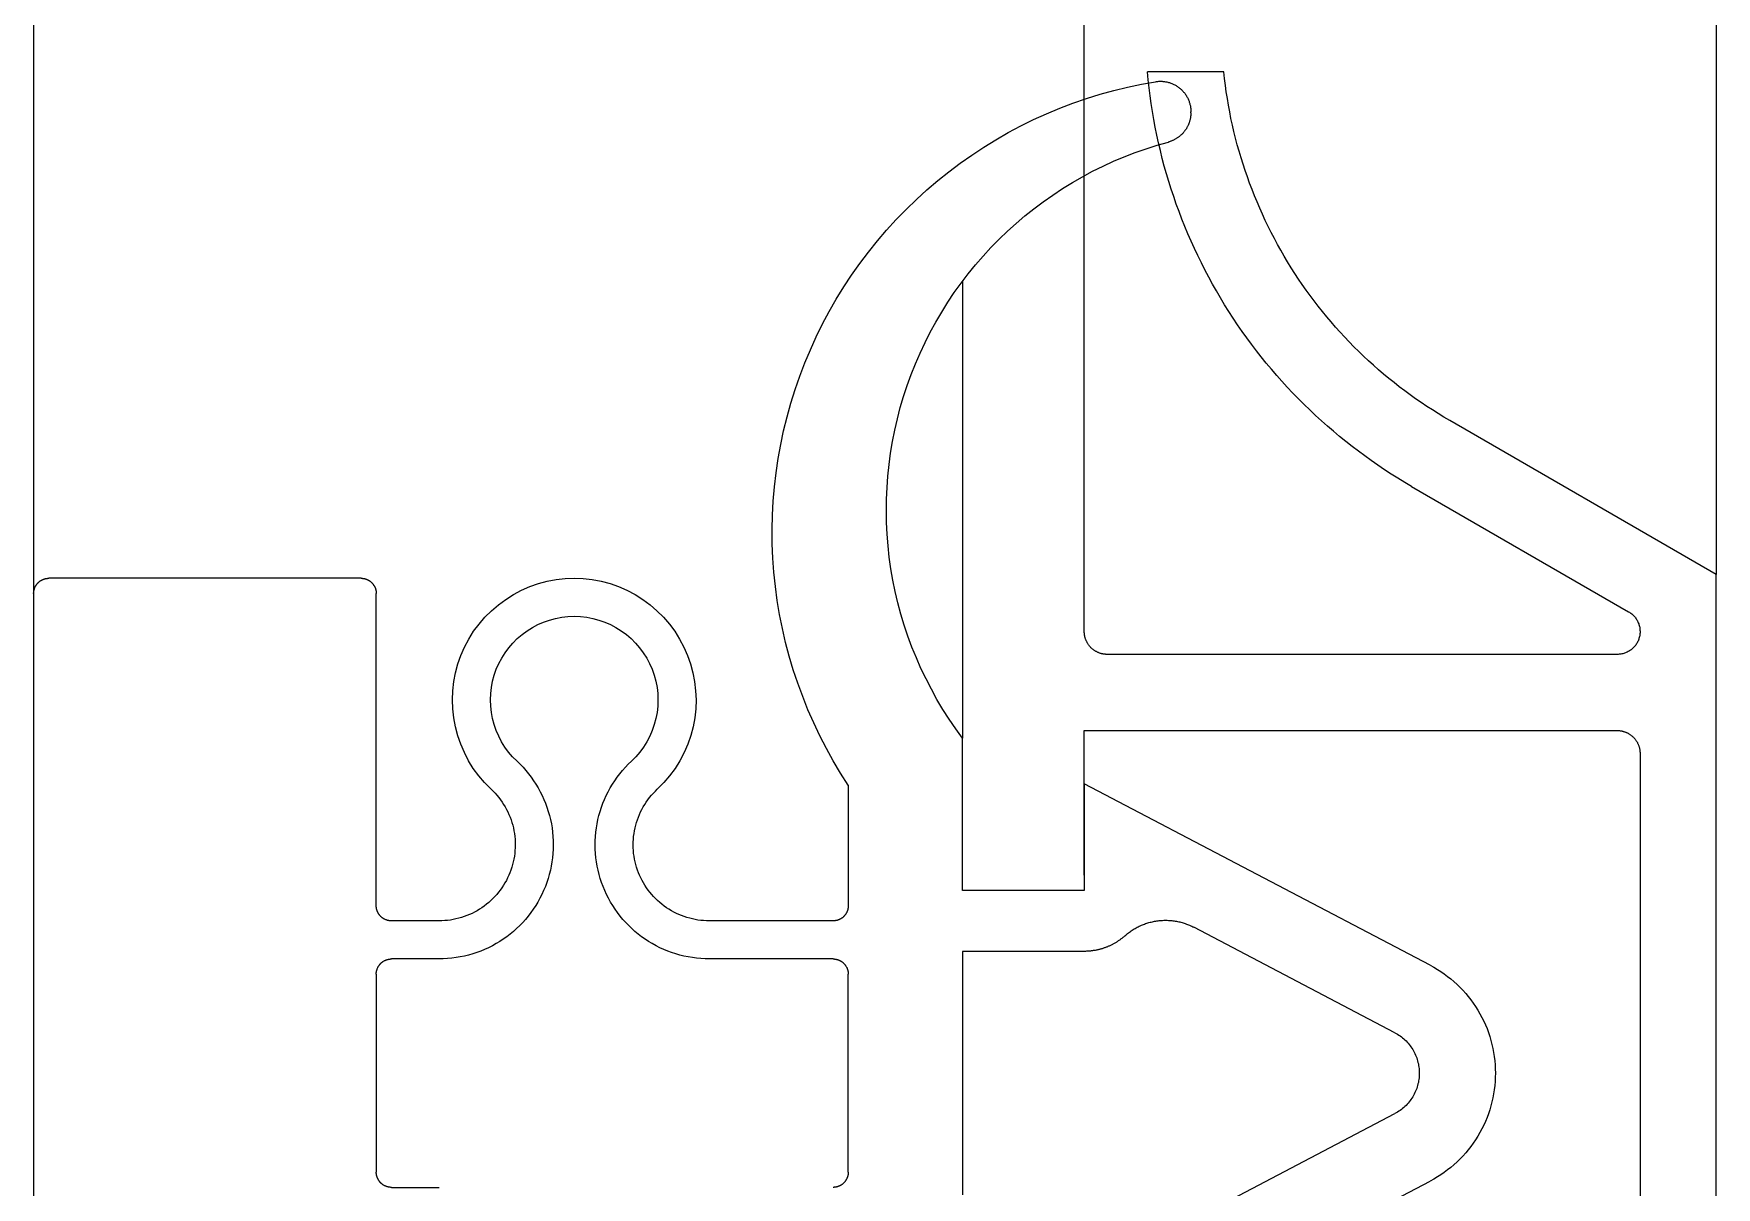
# Model space of a CAD drawing. Header units: millimetres. Extents: x -159872 to 386485, y -250577 to 158966.
# Drawn here: x 157362.27 to 157384.37, y 13630.84 to 13646 of the extents above; entities that cross this region are included whole.
import ezdxf

# ---------------------------------------------------------------- set-up
doc = ezdxf.new("R2010")
doc.units = ezdxf.units.MM
doc.layers.get('0').update_dxf_attribs({"lineweight": 25})
doc.layers.add('LDS-equipment-kitchen equipment', color=3, linetype='Continuous', lineweight=13)

# ---------------------------------------------------------------- blocks, each defined once
blk = doc.blocks.new('A$C73be1ed8')
at = {"transparency": 33554687}
for points in [[(52.312, 687.588, 0), (39.712, 687.588, 0)], [(623.912, 687.588, 0), (52.312, 687.588, 0)], [(52.512, 683.288, 0), (52.512, 687.388, 0)], [(47.312, 683.088, 0), (44.712, 683.088, 0)], [(48.212, 683.088, 0), (52.312, 683.088, 0)], [(44.512, 682.888, 0), (44.512, 682.263, 0)], [(47.512, 682.263, 0), (47.512, 682.888, 0)], [(48.012, 682.263, 0), (48.012, 682.888, 0)], [(47.512, 677.088, 0), (47.512, 678.713, 0)], [(48.012, 677.088, 0), (48.012, 678.713, 0)], [(44.712, 676.888, 0), (47.312, 676.888, 0)], [(49.796, 676.888, 0), (48.212, 676.888, 0)], [(47.612, 675.388, 0), (44.412, 675.388, 0)], [(47.612, 673.788, 0), (47.612, 675.388, 0)], [(48.412, 673.788, 0), (48.412, 675.388, 0)], [(48.412, 675.388, 0), (50.412, 675.388, 0)], [(56.412, 675.388, 0), (50.412, 675.388, 0)], [(42.212, 673.788, 0), (44.595, 669.245, 0)], [(47.429, 669.245, 0), (49.812, 673.788, 0)], [(49.812, 673.788, 0), (48.412, 673.788, 0)], [(48.612, 673.788, 0), (50.512, 673.788, 0)], [(50.512, 673.788, 0), (50.512, 666.788, 0)], [(51.812, 673.788, 0), (57.562, 673.788, 0)], [(54.912, 673.788, 0), (624.912, 673.788, 0)], [(51.512, 666.788, 0), (51.512, 673.488, 0)], [(59.162, 671.956, 0), (59.162, 672.959, 0)], [(44.096, 672.349, 0), (45.481, 669.709, 0)], [(46.543, 669.709, 0), (47.928, 672.349, 0)], [(58.627, 672.388, 0), (58.639, 672.388, 0)], [(53.718, 669.488, 0), (52.072, 666.638, 0)], [(52.563, 665.488, 0), (54.584, 668.988, 0)], [(50.212, 666.488, 0), (42.012, 666.488, 0)], [(39.662, 665.488, 0), (52.563, 665.488, 0)], [(623.862, 665.488, 0), (52.563, 665.488, 0)]]:
    blk.add_polyline3d(points, dxfattribs=at)
for points in [[(52.312, 687.588, 0), (52.317, 687.588, 0), (52.322, 687.588, 0), (52.327, 687.587, 0), (52.332, 687.587, 0), (52.337, 687.586, 0), (52.341, 687.586, 0), (52.346, 687.585, 0), (52.351, 687.584, 0), (52.356, 687.583, 0), (52.361, 687.582, 0), (52.365, 687.581, 0), (52.37, 687.579, 0), (52.375, 687.578, 0), (52.38, 687.576, 0), (52.384, 687.574, 0), (52.389, 687.573, 0), (52.393, 687.571, 0), (52.398, 687.569, 0), (52.402, 687.567, 0), (52.406, 687.564, 0), (52.411, 687.562, 0), (52.415, 687.559, 0), (52.419, 687.557, 0), (52.423, 687.554, 0), (52.427, 687.551, 0), (52.431, 687.549, 0), (52.435, 687.546, 0), (52.439, 687.542, 0), (52.443, 687.539, 0), (52.446, 687.536, 0), (52.45, 687.533, 0), (52.454, 687.529, 0), (52.457, 687.526, 0), (52.46, 687.522, 0), (52.464, 687.519, 0), (52.467, 687.515, 0), (52.47, 687.511, 0), (52.473, 687.507, 0), (52.476, 687.503, 0), (52.478, 687.499, 0), (52.481, 687.495, 0), (52.484, 687.491, 0), (52.486, 687.486, 0), (52.489, 687.482, 0), (52.491, 687.478, 0), (52.493, 687.473, 0), (52.495, 687.469, 0), (52.497, 687.464, 0), (52.499, 687.46, 0), (52.5, 687.455, 0), (52.502, 687.451, 0), (52.504, 687.446, 0), (52.505, 687.441, 0), (52.506, 687.436, 0), (52.507, 687.432, 0), (52.508, 687.427, 0), (52.509, 687.422, 0), (52.51, 687.417, 0), (52.511, 687.412, 0), (52.511, 687.407, 0), (52.512, 687.403, 0), (52.512, 687.398, 0), (52.512, 687.393, 0), (52.512, 687.388, 0)], [(52.512, 683.288, 0), (52.512, 683.283, 0), (52.512, 683.278, 0), (52.512, 683.273, 0), (52.511, 683.268, 0), (52.511, 683.263, 0), (52.51, 683.259, 0), (52.509, 683.254, 0), (52.508, 683.249, 0), (52.507, 683.244, 0), (52.506, 683.239, 0), (52.505, 683.235, 0), (52.504, 683.23, 0), (52.502, 683.225, 0), (52.5, 683.22, 0), (52.499, 683.216, 0), (52.497, 683.211, 0), (52.495, 683.207, 0), (52.493, 683.202, 0), (52.491, 683.198, 0), (52.489, 683.194, 0), (52.486, 683.189, 0), (52.484, 683.185, 0), (52.481, 683.181, 0), (52.478, 683.177, 0), (52.476, 683.173, 0), (52.473, 683.169, 0), (52.47, 683.165, 0), (52.467, 683.161, 0), (52.464, 683.157, 0), (52.46, 683.154, 0), (52.457, 683.15, 0), (52.454, 683.146, 0), (52.45, 683.143, 0), (52.446, 683.14, 0), (52.443, 683.136, 0), (52.439, 683.133, 0), (52.435, 683.13, 0), (52.431, 683.127, 0), (52.427, 683.124, 0), (52.423, 683.122, 0), (52.419, 683.119, 0), (52.415, 683.116, 0), (52.411, 683.114, 0), (52.406, 683.111, 0), (52.402, 683.109, 0), (52.398, 683.107, 0), (52.393, 683.105, 0), (52.389, 683.103, 0), (52.384, 683.101, 0), (52.38, 683.1, 0), (52.375, 683.098, 0), (52.37, 683.096, 0), (52.365, 683.095, 0), (52.361, 683.094, 0), (52.356, 683.093, 0), (52.351, 683.092, 0), (52.346, 683.091, 0), (52.341, 683.09, 0), (52.337, 683.089, 0), (52.332, 683.089, 0), (52.327, 683.088, 0), (52.322, 683.088, 0), (52.317, 683.088, 0), (52.312, 683.088, 0)], [(44.512, 682.888, 0), (44.512, 682.893, 0), (44.512, 682.898, 0), (44.513, 682.903, 0), (44.513, 682.907, 0), (44.514, 682.912, 0), (44.514, 682.917, 0), (44.515, 682.922, 0), (44.516, 682.927, 0), (44.517, 682.932, 0), (44.518, 682.936, 0), (44.519, 682.941, 0), (44.521, 682.946, 0), (44.522, 682.951, 0), (44.524, 682.955, 0), (44.526, 682.96, 0), (44.527, 682.964, 0), (44.529, 682.969, 0), (44.531, 682.973, 0), (44.533, 682.978, 0), (44.536, 682.982, 0), (44.538, 682.986, 0), (44.541, 682.991, 0), (44.543, 682.995, 0), (44.546, 682.999, 0), (44.549, 683.003, 0), (44.551, 683.007, 0), (44.554, 683.011, 0), (44.558, 683.015, 0), (44.561, 683.019, 0), (44.564, 683.022, 0), (44.567, 683.026, 0), (44.571, 683.029, 0), (44.574, 683.033, 0), (44.578, 683.036, 0), (44.581, 683.039, 0), (44.585, 683.042, 0), (44.589, 683.046, 0), (44.593, 683.049, 0), (44.597, 683.051, 0), (44.601, 683.054, 0), (44.605, 683.057, 0), (44.609, 683.059, 0), (44.614, 683.062, 0), (44.618, 683.064, 0), (44.622, 683.067, 0), (44.627, 683.069, 0), (44.631, 683.071, 0), (44.636, 683.073, 0), (44.64, 683.074, 0), (44.645, 683.076, 0), (44.649, 683.078, 0), (44.654, 683.079, 0), (44.659, 683.081, 0), (44.664, 683.082, 0), (44.668, 683.083, 0), (44.673, 683.084, 0), (44.678, 683.085, 0), (44.683, 683.086, 0), (44.688, 683.086, 0), (44.693, 683.087, 0), (44.697, 683.087, 0), (44.702, 683.088, 0), (44.707, 683.088, 0), (44.712, 683.088, 0)], [(47.312, 683.088, 0), (47.317, 683.088, 0), (47.322, 683.088, 0), (47.327, 683.087, 0), (47.332, 683.087, 0), (47.337, 683.086, 0), (47.341, 683.086, 0), (47.346, 683.085, 0), (47.351, 683.084, 0), (47.356, 683.083, 0), (47.361, 683.082, 0), (47.365, 683.081, 0), (47.37, 683.079, 0), (47.375, 683.078, 0), (47.38, 683.076, 0), (47.384, 683.074, 0), (47.389, 683.073, 0), (47.393, 683.071, 0), (47.398, 683.069, 0), (47.402, 683.067, 0), (47.406, 683.064, 0), (47.411, 683.062, 0), (47.415, 683.059, 0), (47.419, 683.057, 0), (47.423, 683.054, 0), (47.427, 683.051, 0), (47.431, 683.049, 0), (47.435, 683.046, 0), (47.439, 683.042, 0), (47.443, 683.039, 0), (47.446, 683.036, 0), (47.45, 683.033, 0), (47.454, 683.029, 0), (47.457, 683.026, 0), (47.46, 683.022, 0), (47.464, 683.019, 0), (47.467, 683.015, 0), (47.47, 683.011, 0), (47.473, 683.007, 0), (47.476, 683.003, 0), (47.478, 682.999, 0), (47.481, 682.995, 0), (47.484, 682.991, 0), (47.486, 682.986, 0), (47.489, 682.982, 0), (47.491, 682.978, 0), (47.493, 682.973, 0), (47.495, 682.969, 0), (47.497, 682.964, 0), (47.499, 682.96, 0), (47.5, 682.955, 0), (47.502, 682.951, 0), (47.504, 682.946, 0), (47.505, 682.941, 0), (47.506, 682.936, 0), (47.507, 682.932, 0), (47.508, 682.927, 0), (47.509, 682.922, 0), (47.51, 682.917, 0), (47.511, 682.912, 0), (47.511, 682.907, 0), (47.512, 682.903, 0), (47.512, 682.898, 0), (47.512, 682.893, 0), (47.512, 682.888, 0)], [(48.012, 682.888, 0), (48.012, 682.893, 0), (48.012, 682.898, 0), (48.013, 682.903, 0), (48.013, 682.907, 0), (48.014, 682.912, 0), (48.014, 682.917, 0), (48.015, 682.922, 0), (48.016, 682.927, 0), (48.017, 682.932, 0), (48.018, 682.936, 0), (48.019, 682.941, 0), (48.021, 682.946, 0), (48.022, 682.951, 0), (48.024, 682.955, 0), (48.026, 682.96, 0), (48.027, 682.964, 0), (48.029, 682.969, 0), (48.031, 682.973, 0), (48.033, 682.978, 0), (48.036, 682.982, 0), (48.038, 682.986, 0), (48.041, 682.991, 0), (48.043, 682.995, 0), (48.046, 682.999, 0), (48.049, 683.003, 0), (48.051, 683.007, 0), (48.054, 683.011, 0), (48.058, 683.015, 0), (48.061, 683.019, 0), (48.064, 683.022, 0), (48.067, 683.026, 0), (48.071, 683.029, 0), (48.074, 683.033, 0), (48.078, 683.036, 0), (48.081, 683.039, 0), (48.085, 683.042, 0), (48.089, 683.046, 0), (48.093, 683.049, 0), (48.097, 683.051, 0), (48.101, 683.054, 0), (48.105, 683.057, 0), (48.109, 683.059, 0), (48.114, 683.062, 0), (48.118, 683.064, 0), (48.122, 683.067, 0), (48.127, 683.069, 0), (48.131, 683.071, 0), (48.136, 683.073, 0), (48.14, 683.074, 0), (48.145, 683.076, 0), (48.149, 683.078, 0), (48.154, 683.079, 0), (48.159, 683.081, 0), (48.164, 683.082, 0), (48.168, 683.083, 0), (48.173, 683.084, 0), (48.178, 683.085, 0), (48.183, 683.086, 0), (48.188, 683.086, 0), (48.193, 683.087, 0), (48.197, 683.087, 0), (48.202, 683.088, 0), (48.207, 683.088, 0), (48.212, 683.088, 0)], [(50.108, 681.239, 0), (50.069, 681.199, 0), (50.029, 681.16, 0), (49.987, 681.123, 0), (49.944, 681.087, 0), (49.899, 681.053, 0), (49.853, 681.021, 0), (49.806, 680.99, 0), (49.758, 680.962, 0), (49.709, 680.935, 0), (49.659, 680.91, 0), (49.608, 680.886, 0), (49.556, 680.865, 0), (49.504, 680.846, 0), (49.45, 680.828, 0), (49.397, 680.813, 0), (49.342, 680.8, 0), (49.287, 680.788, 0), (49.232, 680.779, 0), (49.177, 680.772, 0), (49.121, 680.767, 0), (49.065, 680.764, 0), (49.009, 680.763, 0), (48.953, 680.764, 0), (48.897, 680.767, 0), (48.841, 680.773, 0), (48.786, 680.78, 0), (48.73, 680.79, 0), (48.676, 680.801, 0), (48.621, 680.815, 0), (48.567, 680.83, 0), (48.514, 680.848, 0), (48.462, 680.867, 0), (48.41, 680.889, 0), (48.359, 680.912, 0), (48.309, 680.938, 0), (48.26, 680.965, 0), (48.212, 680.994, 0), (48.165, 681.025, 0), (48.12, 681.057, 0), (48.075, 681.091, 0), (48.032, 681.127, 0), (47.991, 681.164, 0), (47.95, 681.203, 0), (47.911, 681.244, 0), (47.874, 681.286, 0), (47.838, 681.329, 0), (47.804, 681.373, 0), (47.772, 681.419, 0), (47.741, 681.466, 0), (47.713, 681.514, 0), (47.685, 681.563, 0), (47.66, 681.613, 0), (47.637, 681.664, 0), (47.616, 681.716, 0), (47.596, 681.768, 0), (47.579, 681.821, 0), (47.563, 681.875, 0), (47.55, 681.93, 0), (47.538, 681.984, 0), (47.529, 682.04, 0), (47.522, 682.095, 0), (47.516, 682.151, 0), (47.513, 682.207, 0), (47.512, 682.263, 0)], [(49.743, 681.58, 0), (49.717, 681.553, 0), (49.69, 681.528, 0), (49.662, 681.503, 0), (49.633, 681.479, 0), (49.603, 681.456, 0), (49.573, 681.435, 0), (49.542, 681.415, 0), (49.51, 681.395, 0), (49.477, 681.377, 0), (49.443, 681.361, 0), (49.409, 681.345, 0), (49.375, 681.331, 0), (49.34, 681.318, 0), (49.304, 681.307, 0), (49.268, 681.296, 0), (49.232, 681.287, 0), (49.196, 681.28, 0), (49.159, 681.274, 0), (49.122, 681.269, 0), (49.085, 681.265, 0), (49.047, 681.263, 0), (49.01, 681.263, 0), (48.973, 681.264, 0), (48.935, 681.266, 0), (48.898, 681.269, 0), (48.861, 681.274, 0), (48.824, 681.281, 0), (48.788, 681.288, 0), (48.752, 681.297, 0), (48.716, 681.308, 0), (48.68, 681.32, 0), (48.645, 681.333, 0), (48.611, 681.347, 0), (48.577, 681.363, 0), (48.544, 681.379, 0), (48.511, 681.398, 0), (48.479, 681.417, 0), (48.448, 681.437, 0), (48.417, 681.459, 0), (48.388, 681.482, 0), (48.359, 681.506, 0), (48.331, 681.531, 0), (48.304, 681.557, 0), (48.278, 681.583, 0), (48.254, 681.611, 0), (48.23, 681.64, 0), (48.207, 681.67, 0), (48.185, 681.7, 0), (48.165, 681.732, 0), (48.146, 681.764, 0), (48.128, 681.796, 0), (48.111, 681.83, 0), (48.095, 681.864, 0), (48.081, 681.898, 0), (48.068, 681.933, 0), (48.056, 681.969, 0), (48.046, 682.004, 0), (48.037, 682.041, 0), (48.03, 682.077, 0), (48.023, 682.114, 0), (48.018, 682.151, 0), (48.015, 682.188, 0), (48.013, 682.226, 0), (48.012, 682.263, 0)], [(49.743, 681.58, 0), (49.828, 681.664, 0), (49.918, 681.742, 0), (50.015, 681.813, 0), (50.116, 681.876, 0), (50.222, 681.931, 0), (50.332, 681.979, 0), (50.444, 682.018, 0), (50.56, 682.049, 0), (50.677, 682.071, 0), (50.796, 682.084, 0), (50.916, 682.088, 0), (51.035, 682.083, 0), (51.154, 682.07, 0), (51.271, 682.047, 0), (51.386, 682.016, 0), (51.499, 681.976, 0), (51.609, 681.928, 0), (51.714, 681.872, 0), (51.815, 681.809, 0), (51.911, 681.738, 0), (52.002, 681.66, 0), (52.086, 681.575, 0), (52.164, 681.484, 0), (52.235, 681.388, 0), (52.298, 681.287, 0), (52.354, 681.181, 0), (52.402, 681.072, 0), (52.441, 680.959, 0), (52.472, 680.844, 0), (52.494, 680.726, 0), (52.508, 680.607, 0), (52.512, 680.488, 0), (52.508, 680.369, 0), (52.494, 680.25, 0), (52.472, 680.132, 0), (52.441, 680.017, 0), (52.402, 679.904, 0), (52.354, 679.795, 0), (52.298, 679.689, 0), (52.235, 679.588, 0), (52.164, 679.492, 0), (52.086, 679.401, 0), (52.002, 679.316, 0), (51.911, 679.238, 0), (51.815, 679.167, 0), (51.714, 679.104, 0), (51.609, 679.048, 0), (51.499, 679, 0), (51.387, 678.96, 0), (51.271, 678.929, 0), (51.154, 678.906, 0), (51.035, 678.893, 0), (50.916, 678.888, 0), (50.796, 678.892, 0), (50.678, 678.905, 0), (50.56, 678.927, 0), (50.445, 678.958, 0), (50.332, 678.997, 0), (50.222, 679.044, 0), (50.116, 679.1, 0), (50.015, 679.163, 0), (49.919, 679.234, 0), (49.828, 679.311, 0), (49.743, 679.396, 0)], [(50.108, 681.239, 0), (50.167, 681.297, 0), (50.229, 681.35, 0), (50.295, 681.399, 0), (50.365, 681.442, 0), (50.438, 681.48, 0), (50.513, 681.513, 0), (50.591, 681.54, 0), (50.67, 681.561, 0), (50.751, 681.576, 0), (50.832, 681.585, 0), (50.914, 681.588, 0), (50.997, 681.585, 0), (51.078, 681.575, 0), (51.159, 681.56, 0), (51.238, 681.538, 0), (51.316, 681.511, 0), (51.391, 681.478, 0), (51.463, 681.44, 0), (51.533, 681.396, 0), (51.599, 681.347, 0), (51.661, 681.293, 0), (51.719, 681.235, 0), (51.773, 681.173, 0), (51.821, 681.107, 0), (51.865, 681.037, 0), (51.903, 680.964, 0), (51.936, 680.889, 0), (51.963, 680.812, 0), (51.984, 680.732, 0), (52, 680.652, 0), (52.009, 680.57, 0), (52.012, 680.488, 0), (52.009, 680.406, 0), (52, 680.324, 0), (51.984, 680.243, 0), (51.963, 680.164, 0), (51.936, 680.087, 0), (51.903, 680.011, 0), (51.865, 679.939, 0), (51.821, 679.869, 0), (51.773, 679.803, 0), (51.719, 679.741, 0), (51.661, 679.682, 0), (51.599, 679.629, 0), (51.533, 679.58, 0), (51.463, 679.536, 0), (51.391, 679.498, 0), (51.316, 679.465, 0), (51.238, 679.437, 0), (51.159, 679.416, 0), (51.078, 679.4, 0), (50.997, 679.391, 0), (50.914, 679.388, 0), (50.832, 679.391, 0), (50.751, 679.4, 0), (50.67, 679.415, 0), (50.591, 679.436, 0), (50.513, 679.463, 0), (50.438, 679.495, 0), (50.365, 679.534, 0), (50.295, 679.577, 0), (50.229, 679.626, 0), (50.167, 679.679, 0), (50.108, 679.737, 0)], [(47.512, 678.713, 0), (47.513, 678.769, 0), (47.516, 678.825, 0), (47.522, 678.881, 0), (47.529, 678.936, 0), (47.538, 678.991, 0), (47.55, 679.046, 0), (47.563, 679.101, 0), (47.579, 679.154, 0), (47.596, 679.208, 0), (47.616, 679.26, 0), (47.637, 679.312, 0), (47.66, 679.363, 0), (47.685, 679.413, 0), (47.713, 679.462, 0), (47.741, 679.51, 0), (47.772, 679.557, 0), (47.804, 679.603, 0), (47.838, 679.647, 0), (47.874, 679.69, 0), (47.911, 679.732, 0), (47.95, 679.772, 0), (47.991, 679.811, 0), (48.032, 679.849, 0), (48.075, 679.884, 0), (48.12, 679.919, 0), (48.165, 679.951, 0), (48.212, 679.982, 0), (48.26, 680.011, 0), (48.309, 680.038, 0), (48.359, 680.063, 0), (48.41, 680.087, 0), (48.462, 680.108, 0), (48.514, 680.128, 0), (48.567, 680.145, 0), (48.621, 680.161, 0), (48.676, 680.175, 0), (48.73, 680.186, 0), (48.786, 680.196, 0), (48.841, 680.203, 0), (48.897, 680.208, 0), (48.953, 680.212, 0), (49.009, 680.213, 0), (49.065, 680.212, 0), (49.121, 680.209, 0), (49.177, 680.204, 0), (49.232, 680.197, 0), (49.287, 680.187, 0), (49.342, 680.176, 0), (49.397, 680.163, 0), (49.45, 680.147, 0), (49.504, 680.13, 0), (49.556, 680.111, 0), (49.608, 680.089, 0), (49.659, 680.066, 0), (49.709, 680.041, 0), (49.758, 680.014, 0), (49.806, 679.985, 0), (49.853, 679.955, 0), (49.899, 679.923, 0), (49.944, 679.889, 0), (49.987, 679.853, 0), (50.029, 679.816, 0), (50.069, 679.777, 0), (50.108, 679.737, 0)], [(48.012, 678.713, 0), (48.013, 678.75, 0), (48.015, 678.788, 0), (48.018, 678.825, 0), (48.023, 678.862, 0), (48.029, 678.899, 0), (48.037, 678.935, 0), (48.046, 678.971, 0), (48.056, 679.007, 0), (48.068, 679.043, 0), (48.081, 679.078, 0), (48.095, 679.112, 0), (48.111, 679.146, 0), (48.128, 679.18, 0), (48.146, 679.212, 0), (48.165, 679.244, 0), (48.185, 679.276, 0), (48.207, 679.306, 0), (48.23, 679.336, 0), (48.253, 679.365, 0), (48.278, 679.392, 0), (48.304, 679.419, 0), (48.331, 679.445, 0), (48.359, 679.47, 0), (48.388, 679.494, 0), (48.417, 679.517, 0), (48.448, 679.538, 0), (48.479, 679.559, 0), (48.511, 679.578, 0), (48.543, 679.596, 0), (48.577, 679.613, 0), (48.611, 679.629, 0), (48.645, 679.643, 0), (48.68, 679.656, 0), (48.716, 679.668, 0), (48.752, 679.678, 0), (48.788, 679.688, 0), (48.824, 679.695, 0), (48.861, 679.702, 0), (48.898, 679.707, 0), (48.935, 679.71, 0), (48.973, 679.712, 0), (49.01, 679.713, 0), (49.047, 679.712, 0), (49.085, 679.71, 0), (49.122, 679.707, 0), (49.159, 679.702, 0), (49.196, 679.696, 0), (49.232, 679.689, 0), (49.268, 679.68, 0), (49.304, 679.669, 0), (49.34, 679.658, 0), (49.375, 679.645, 0), (49.41, 679.631, 0), (49.444, 679.615, 0), (49.477, 679.598, 0), (49.51, 679.581, 0), (49.542, 679.561, 0), (49.573, 679.541, 0), (49.604, 679.519, 0), (49.633, 679.497, 0), (49.662, 679.473, 0), (49.69, 679.448, 0), (49.717, 679.422, 0), (49.743, 679.396, 0)], [(49.796, 676.888, 0), (49.953, 676.989, 0), (50.113, 677.085, 0), (50.277, 677.176, 0), (50.443, 677.262, 0), (50.612, 677.342, 0), (50.783, 677.417, 0), (50.957, 677.487, 0), (51.132, 677.552, 0), (51.31, 677.611, 0), (51.489, 677.664, 0), (51.67, 677.712, 0), (51.852, 677.754, 0), (52.035, 677.79, 0), (52.22, 677.821, 0), (52.405, 677.846, 0), (52.591, 677.865, 0), (52.778, 677.879, 0), (52.965, 677.886, 0), (53.152, 677.888, 0), (53.339, 677.884, 0), (53.525, 677.874, 0), (53.712, 677.858, 0), (53.898, 677.836, 0), (54.083, 677.809, 0), (54.267, 677.776, 0), (54.45, 677.737, 0), (54.631, 677.692, 0), (54.811, 677.642, 0), (54.99, 677.586, 0), (55.167, 677.525, 0), (55.341, 677.458, 0), (55.514, 677.386, 0), (55.684, 677.309, 0), (55.852, 677.226, 0), (56.017, 677.138, 0), (56.179, 677.045, 0), (56.338, 676.947, 0), (56.494, 676.844, 0), (56.647, 676.736, 0), (56.797, 676.623, 0), (56.942, 676.506, 0), (57.085, 676.385, 0), (57.223, 676.259, 0), (57.357, 676.128, 0), (57.487, 675.994, 0), (57.613, 675.856, 0), (57.734, 675.713, 0), (57.851, 675.567, 0), (57.964, 675.418, 0), (58.071, 675.265, 0), (58.174, 675.109, 0), (58.272, 674.949, 0), (58.365, 674.787, 0), (58.453, 674.622, 0), (58.536, 674.454, 0), (58.613, 674.284, 0), (58.685, 674.111, 0), (58.752, 673.937, 0), (58.813, 673.76, 0), (58.868, 673.581, 0), (58.918, 673.401, 0), (58.963, 673.219, 0), (59.001, 673.036, 0), (59.034, 672.852, 0)], [(44.712, 676.888, 0), (44.707, 676.888, 0), (44.702, 676.888, 0), (44.697, 676.888, 0), (44.693, 676.889, 0), (44.688, 676.889, 0), (44.683, 676.89, 0), (44.678, 676.891, 0), (44.673, 676.892, 0), (44.668, 676.893, 0), (44.664, 676.894, 0), (44.659, 676.895, 0), (44.654, 676.896, 0), (44.649, 676.898, 0), (44.645, 676.9, 0), (44.64, 676.901, 0), (44.636, 676.903, 0), (44.631, 676.905, 0), (44.627, 676.907, 0), (44.622, 676.909, 0), (44.618, 676.911, 0), (44.614, 676.914, 0), (44.609, 676.916, 0), (44.605, 676.919, 0), (44.601, 676.922, 0), (44.597, 676.924, 0), (44.593, 676.927, 0), (44.589, 676.93, 0), (44.585, 676.933, 0), (44.581, 676.936, 0), (44.578, 676.94, 0), (44.574, 676.943, 0), (44.571, 676.946, 0), (44.567, 676.95, 0), (44.564, 676.954, 0), (44.561, 676.957, 0), (44.558, 676.961, 0), (44.554, 676.965, 0), (44.551, 676.969, 0), (44.549, 676.973, 0), (44.546, 676.977, 0), (44.543, 676.981, 0), (44.541, 676.985, 0), (44.538, 676.989, 0), (44.536, 676.994, 0), (44.533, 676.998, 0), (44.531, 677.002, 0), (44.529, 677.007, 0), (44.527, 677.011, 0), (44.526, 677.016, 0), (44.524, 677.02, 0), (44.522, 677.025, 0), (44.521, 677.03, 0), (44.519, 677.035, 0), (44.518, 677.039, 0), (44.517, 677.044, 0), (44.516, 677.049, 0), (44.515, 677.054, 0), (44.514, 677.059, 0), (44.514, 677.063, 0), (44.513, 677.068, 0), (44.513, 677.073, 0), (44.512, 677.078, 0), (44.512, 677.083, 0), (44.512, 677.088, 0)], [(47.512, 677.088, 0), (47.512, 677.083, 0), (47.512, 677.078, 0), (47.512, 677.073, 0), (47.511, 677.068, 0), (47.511, 677.063, 0), (47.51, 677.059, 0), (47.509, 677.054, 0), (47.508, 677.049, 0), (47.507, 677.044, 0), (47.506, 677.039, 0), (47.505, 677.035, 0), (47.504, 677.03, 0), (47.502, 677.025, 0), (47.5, 677.02, 0), (47.499, 677.016, 0), (47.497, 677.011, 0), (47.495, 677.007, 0), (47.493, 677.002, 0), (47.491, 676.998, 0), (47.489, 676.994, 0), (47.486, 676.989, 0), (47.484, 676.985, 0), (47.481, 676.981, 0), (47.478, 676.977, 0), (47.476, 676.973, 0), (47.473, 676.969, 0), (47.47, 676.965, 0), (47.467, 676.961, 0), (47.464, 676.957, 0), (47.46, 676.954, 0), (47.457, 676.95, 0), (47.454, 676.946, 0), (47.45, 676.943, 0), (47.446, 676.94, 0), (47.443, 676.936, 0), (47.439, 676.933, 0), (47.435, 676.93, 0), (47.431, 676.927, 0), (47.427, 676.924, 0), (47.423, 676.922, 0), (47.419, 676.919, 0), (47.415, 676.916, 0), (47.411, 676.914, 0), (47.406, 676.911, 0), (47.402, 676.909, 0), (47.398, 676.907, 0), (47.393, 676.905, 0), (47.389, 676.903, 0), (47.384, 676.901, 0), (47.38, 676.9, 0), (47.375, 676.898, 0), (47.37, 676.896, 0), (47.365, 676.895, 0), (47.361, 676.894, 0), (47.356, 676.893, 0), (47.351, 676.892, 0), (47.346, 676.891, 0), (47.341, 676.89, 0), (47.337, 676.889, 0), (47.332, 676.889, 0), (47.327, 676.888, 0), (47.322, 676.888, 0), (47.317, 676.888, 0), (47.312, 676.888, 0)], [(48.212, 676.888, 0), (48.207, 676.888, 0), (48.202, 676.888, 0), (48.197, 676.888, 0), (48.193, 676.889, 0), (48.188, 676.889, 0), (48.183, 676.89, 0), (48.178, 676.891, 0), (48.173, 676.892, 0), (48.168, 676.893, 0), (48.164, 676.894, 0), (48.159, 676.895, 0), (48.154, 676.896, 0), (48.149, 676.898, 0), (48.145, 676.9, 0), (48.14, 676.901, 0), (48.136, 676.903, 0), (48.131, 676.905, 0), (48.127, 676.907, 0), (48.122, 676.909, 0), (48.118, 676.911, 0), (48.114, 676.914, 0), (48.109, 676.916, 0), (48.105, 676.919, 0), (48.101, 676.922, 0), (48.097, 676.924, 0), (48.093, 676.927, 0), (48.089, 676.93, 0), (48.085, 676.933, 0), (48.081, 676.936, 0), (48.078, 676.94, 0), (48.074, 676.943, 0), (48.071, 676.946, 0), (48.067, 676.95, 0), (48.064, 676.954, 0), (48.061, 676.957, 0), (48.058, 676.961, 0), (48.054, 676.965, 0), (48.051, 676.969, 0), (48.049, 676.973, 0), (48.046, 676.977, 0), (48.043, 676.981, 0), (48.041, 676.985, 0), (48.038, 676.989, 0), (48.036, 676.994, 0), (48.033, 676.998, 0), (48.031, 677.002, 0), (48.029, 677.007, 0), (48.027, 677.011, 0), (48.026, 677.016, 0), (48.024, 677.02, 0), (48.022, 677.025, 0), (48.021, 677.03, 0), (48.019, 677.035, 0), (48.018, 677.039, 0), (48.017, 677.044, 0), (48.016, 677.049, 0), (48.015, 677.054, 0), (48.014, 677.059, 0), (48.014, 677.063, 0), (48.013, 677.068, 0), (48.013, 677.073, 0), (48.012, 677.078, 0), (48.012, 677.083, 0), (48.012, 677.088, 0)], [(50.412, 675.388, 0), (50.536, 675.477, 0), (50.662, 675.563, 0), (50.79, 675.645, 0), (50.921, 675.723, 0), (51.055, 675.797, 0), (51.19, 675.867, 0), (51.328, 675.933, 0), (51.467, 675.994, 0), (51.609, 676.051, 0), (51.752, 676.104, 0), (51.896, 676.153, 0), (52.042, 676.197, 0), (52.19, 676.236, 0), (52.338, 676.271, 0), (52.488, 676.302, 0), (52.638, 676.328, 0), (52.789, 676.349, 0), (52.94, 676.366, 0), (53.092, 676.378, 0), (53.245, 676.385, 0), (53.397, 676.388, 0), (53.55, 676.386, 0), (53.702, 676.379, 0), (53.854, 676.368, 0), (54.006, 676.352, 0), (54.157, 676.332, 0), (54.307, 676.307, 0), (54.457, 676.277, 0), (54.606, 676.243, 0), (54.753, 676.205, 0), (54.899, 676.162, 0), (55.044, 676.114, 0), (55.188, 676.062, 0), (55.329, 676.006, 0), (55.469, 675.945, 0), (55.607, 675.88, 0), (55.743, 675.811, 0), (55.877, 675.738, 0), (56.009, 675.661, 0), (56.138, 675.58, 0), (56.264, 675.495, 0), (56.388, 675.406, 0), (56.509, 675.313, 0), (56.628, 675.217, 0), (56.743, 675.117, 0), (56.855, 675.014, 0), (56.964, 674.907, 0), (57.07, 674.797, 0), (57.172, 674.684, 0), (57.271, 674.568, 0), (57.366, 674.449, 0), (57.457, 674.327, 0), (57.545, 674.202, 0), (57.629, 674.074, 0), (57.709, 673.945, 0), (57.785, 673.812, 0), (57.857, 673.678, 0), (57.925, 673.541, 0), (57.988, 673.403, 0), (58.048, 673.262, 0), (58.103, 673.12, 0), (58.153, 672.976, 0), (58.199, 672.831, 0), (58.241, 672.684, 0)], [(47.816, 673.254, 0), (47.81, 673.261, 0), (47.804, 673.268, 0), (47.798, 673.275, 0), (47.792, 673.282, 0), (47.787, 673.289, 0), (47.781, 673.296, 0), (47.775, 673.304, 0), (47.77, 673.311, 0), (47.764, 673.318, 0), (47.759, 673.326, 0), (47.754, 673.333, 0), (47.749, 673.341, 0), (47.744, 673.348, 0), (47.739, 673.356, 0), (47.734, 673.364, 0), (47.729, 673.371, 0), (47.724, 673.379, 0), (47.72, 673.387, 0), (47.715, 673.395, 0), (47.711, 673.403, 0), (47.706, 673.411, 0), (47.702, 673.419, 0), (47.698, 673.427, 0), (47.694, 673.435, 0), (47.69, 673.444, 0), (47.686, 673.452, 0), (47.682, 673.46, 0), (47.679, 673.469, 0), (47.675, 673.477, 0), (47.672, 673.485, 0), (47.668, 673.494, 0), (47.665, 673.502, 0), (47.662, 673.511, 0), (47.659, 673.519, 0), (47.656, 673.528, 0), (47.653, 673.537, 0), (47.65, 673.545, 0), (47.647, 673.554, 0), (47.644, 673.563, 0), (47.642, 673.572, 0), (47.64, 673.58, 0), (47.637, 673.589, 0), (47.635, 673.598, 0), (47.633, 673.607, 0), (47.631, 673.616, 0), (47.629, 673.625, 0), (47.627, 673.634, 0), (47.625, 673.643, 0), (47.624, 673.652, 0), (47.622, 673.661, 0), (47.621, 673.67, 0), (47.62, 673.679, 0), (47.618, 673.688, 0), (47.617, 673.697, 0), (47.616, 673.706, 0), (47.615, 673.715, 0), (47.615, 673.724, 0), (47.614, 673.733, 0), (47.613, 673.742, 0), (47.613, 673.751, 0), (47.613, 673.76, 0), (47.612, 673.77, 0), (47.612, 673.779, 0), (47.612, 673.788, 0)], [(51.512, 673.488, 0), (51.512, 673.495, 0), (51.512, 673.503, 0), (51.513, 673.51, 0), (51.514, 673.517, 0), (51.514, 673.525, 0), (51.515, 673.532, 0), (51.517, 673.539, 0), (51.518, 673.546, 0), (51.519, 673.554, 0), (51.521, 673.561, 0), (51.523, 673.568, 0), (51.525, 673.575, 0), (51.527, 673.582, 0), (51.53, 673.589, 0), (51.532, 673.596, 0), (51.535, 673.603, 0), (51.538, 673.609, 0), (51.541, 673.616, 0), (51.544, 673.623, 0), (51.548, 673.629, 0), (51.551, 673.636, 0), (51.555, 673.642, 0), (51.559, 673.648, 0), (51.563, 673.655, 0), (51.567, 673.661, 0), (51.571, 673.667, 0), (51.576, 673.672, 0), (51.58, 673.678, 0), (51.585, 673.684, 0), (51.59, 673.689, 0), (51.595, 673.695, 0), (51.6, 673.7, 0), (51.605, 673.705, 0), (51.611, 673.71, 0), (51.616, 673.715, 0), (51.622, 673.72, 0), (51.628, 673.724, 0), (51.633, 673.729, 0), (51.639, 673.733, 0), (51.645, 673.737, 0), (51.652, 673.741, 0), (51.658, 673.745, 0), (51.664, 673.749, 0), (51.671, 673.752, 0), (51.677, 673.756, 0), (51.684, 673.759, 0), (51.691, 673.762, 0), (51.697, 673.765, 0), (51.704, 673.768, 0), (51.711, 673.77, 0), (51.718, 673.773, 0), (51.725, 673.775, 0), (51.732, 673.777, 0), (51.739, 673.779, 0), (51.746, 673.781, 0), (51.754, 673.782, 0), (51.761, 673.783, 0), (51.768, 673.785, 0), (51.775, 673.786, 0), (51.783, 673.786, 0), (51.79, 673.787, 0), (51.797, 673.788, 0), (51.805, 673.788, 0), (51.812, 673.788, 0)], [(47.816, 673.254, 0), (47.826, 673.243, 0), (47.836, 673.231, 0), (47.845, 673.22, 0), (47.855, 673.208, 0), (47.864, 673.196, 0), (47.873, 673.183, 0), (47.881, 673.171, 0), (47.89, 673.158, 0), (47.898, 673.145, 0), (47.906, 673.132, 0), (47.914, 673.119, 0), (47.921, 673.106, 0), (47.928, 673.093, 0), (47.935, 673.079, 0), (47.942, 673.066, 0), (47.948, 673.052, 0), (47.954, 673.038, 0), (47.96, 673.024, 0), (47.966, 673.01, 0), (47.971, 672.996, 0), (47.976, 672.982, 0), (47.981, 672.967, 0), (47.986, 672.953, 0), (47.99, 672.938, 0), (47.994, 672.924, 0), (47.997, 672.909, 0), (48.001, 672.894, 0), (48.004, 672.879, 0), (48.007, 672.864, 0), (48.009, 672.849, 0), (48.012, 672.834, 0), (48.014, 672.819, 0), (48.015, 672.804, 0), (48.017, 672.789, 0), (48.018, 672.774, 0), (48.019, 672.759, 0), (48.02, 672.744, 0), (48.02, 672.729, 0), (48.02, 672.713, 0), (48.02, 672.698, 0), (48.019, 672.683, 0), (48.018, 672.668, 0), (48.017, 672.653, 0), (48.016, 672.638, 0), (48.014, 672.623, 0), (48.012, 672.608, 0), (48.01, 672.593, 0), (48.007, 672.578, 0), (48.004, 672.563, 0), (48.001, 672.548, 0), (47.998, 672.533, 0), (47.994, 672.519, 0), (47.99, 672.504, 0), (47.986, 672.489, 0), (47.981, 672.475, 0), (47.976, 672.461, 0), (47.971, 672.446, 0), (47.966, 672.432, 0), (47.96, 672.418, 0), (47.954, 672.404, 0), (47.948, 672.39, 0), (47.942, 672.376, 0), (47.935, 672.363, 0), (47.928, 672.349, 0)], [(53.718, 669.488, 0), (53.771, 669.579, 0), (53.826, 669.668, 0), (53.881, 669.757, 0), (53.938, 669.845, 0), (53.997, 669.932, 0), (54.057, 670.018, 0), (54.118, 670.103, 0), (54.18, 670.188, 0), (54.244, 670.271, 0), (54.308, 670.354, 0), (54.374, 670.435, 0), (54.442, 670.515, 0), (54.51, 670.595, 0), (54.58, 670.673, 0), (54.65, 670.751, 0), (54.722, 670.827, 0), (54.795, 670.902, 0), (54.87, 670.976, 0), (54.945, 671.049, 0), (55.021, 671.121, 0), (55.099, 671.192, 0), (55.177, 671.261, 0), (55.257, 671.33, 0), (55.337, 671.397, 0), (55.419, 671.463, 0), (55.501, 671.527, 0), (55.585, 671.591, 0), (55.669, 671.653, 0), (55.755, 671.714, 0), (55.841, 671.774, 0), (55.928, 671.832, 0), (56.016, 671.889, 0), (56.105, 671.945, 0), (56.194, 671.999, 0), (56.285, 672.052, 0), (56.376, 672.104, 0), (56.468, 672.154, 0), (56.561, 672.203, 0), (56.654, 672.25, 0), (56.749, 672.296, 0), (56.843, 672.341, 0), (56.939, 672.384, 0), (57.035, 672.426, 0), (57.132, 672.467, 0), (57.229, 672.506, 0), (57.327, 672.543, 0), (57.426, 672.579, 0), (57.525, 672.613, 0), (57.624, 672.646, 0), (57.724, 672.678, 0), (57.825, 672.708, 0), (57.925, 672.737, 0), (58.027, 672.764, 0), (58.128, 672.789, 0), (58.231, 672.813, 0), (58.333, 672.835, 0), (58.436, 672.856, 0), (58.539, 672.876, 0), (58.642, 672.893, 0), (58.746, 672.91, 0), (58.85, 672.924, 0), (58.954, 672.938, 0), (59.058, 672.949, 0), (59.162, 672.959, 0)], [(59.034, 672.852, 0), (59.036, 672.841, 0), (59.037, 672.831, 0), (59.038, 672.82, 0), (59.039, 672.809, 0), (59.039, 672.798, 0), (59.039, 672.787, 0), (59.039, 672.777, 0), (59.039, 672.766, 0), (59.038, 672.755, 0), (59.037, 672.744, 0), (59.036, 672.734, 0), (59.034, 672.723, 0), (59.032, 672.712, 0), (59.03, 672.702, 0), (59.027, 672.691, 0), (59.025, 672.681, 0), (59.022, 672.67, 0), (59.018, 672.66, 0), (59.015, 672.65, 0), (59.011, 672.64, 0), (59.007, 672.63, 0), (59.002, 672.62, 0), (58.998, 672.61, 0), (58.993, 672.6, 0), (58.987, 672.591, 0), (58.982, 672.581, 0), (58.976, 672.572, 0), (58.97, 672.563, 0), (58.964, 672.554, 0), (58.958, 672.546, 0), (58.951, 672.537, 0), (58.944, 672.529, 0), (58.937, 672.521, 0), (58.93, 672.513, 0), (58.922, 672.505, 0), (58.914, 672.497, 0), (58.906, 672.49, 0), (58.898, 672.483, 0), (58.89, 672.476, 0), (58.881, 672.469, 0), (58.873, 672.463, 0), (58.864, 672.457, 0), (58.855, 672.451, 0), (58.845, 672.445, 0), (58.836, 672.44, 0), (58.827, 672.434, 0), (58.817, 672.429, 0), (58.807, 672.425, 0), (58.797, 672.42, 0), (58.787, 672.416, 0), (58.777, 672.412, 0), (58.767, 672.409, 0), (58.757, 672.405, 0), (58.746, 672.402, 0), (58.736, 672.4, 0), (58.725, 672.397, 0), (58.715, 672.395, 0), (58.704, 672.393, 0), (58.693, 672.392, 0), (58.683, 672.39, 0), (58.672, 672.389, 0), (58.661, 672.388, 0), (58.65, 672.388, 0), (58.639, 672.388, 0)], [(58.627, 672.388, 0), (58.619, 672.388, 0), (58.611, 672.388, 0), (58.603, 672.389, 0), (58.595, 672.389, 0), (58.587, 672.39, 0), (58.579, 672.391, 0), (58.57, 672.392, 0), (58.562, 672.393, 0), (58.554, 672.395, 0), (58.546, 672.396, 0), (58.538, 672.398, 0), (58.53, 672.4, 0), (58.522, 672.402, 0), (58.515, 672.404, 0), (58.507, 672.407, 0), (58.499, 672.409, 0), (58.491, 672.412, 0), (58.484, 672.415, 0), (58.476, 672.418, 0), (58.468, 672.421, 0), (58.461, 672.424, 0), (58.454, 672.428, 0), (58.446, 672.431, 0), (58.439, 672.435, 0), (58.432, 672.439, 0), (58.425, 672.443, 0), (58.418, 672.447, 0), (58.411, 672.452, 0), (58.404, 672.456, 0), (58.397, 672.461, 0), (58.391, 672.466, 0), (58.384, 672.47, 0), (58.378, 672.476, 0), (58.371, 672.481, 0), (58.365, 672.486, 0), (58.359, 672.491, 0), (58.353, 672.497, 0), (58.347, 672.503, 0), (58.341, 672.508, 0), (58.336, 672.514, 0), (58.33, 672.52, 0), (58.325, 672.527, 0), (58.319, 672.533, 0), (58.314, 672.539, 0), (58.309, 672.546, 0), (58.304, 672.552, 0), (58.3, 672.559, 0), (58.295, 672.566, 0), (58.291, 672.572, 0), (58.286, 672.579, 0), (58.282, 672.586, 0), (58.278, 672.593, 0), (58.274, 672.601, 0), (58.27, 672.608, 0), (58.267, 672.615, 0), (58.263, 672.623, 0), (58.26, 672.63, 0), (58.257, 672.638, 0), (58.254, 672.645, 0), (58.251, 672.653, 0), (58.248, 672.661, 0), (58.246, 672.668, 0), (58.243, 672.676, 0), (58.241, 672.684, 0)], [(54.584, 668.988, 0), (54.629, 669.065, 0), (54.675, 669.14, 0), (54.722, 669.215, 0), (54.77, 669.289, 0), (54.819, 669.363, 0), (54.869, 669.436, 0), (54.921, 669.508, 0), (54.973, 669.579, 0), (55.027, 669.65, 0), (55.081, 669.719, 0), (55.137, 669.788, 0), (55.193, 669.856, 0), (55.251, 669.923, 0), (55.309, 669.99, 0), (55.369, 670.055, 0), (55.429, 670.12, 0), (55.491, 670.184, 0), (55.553, 670.246, 0), (55.616, 670.308, 0), (55.681, 670.369, 0), (55.746, 670.429, 0), (55.812, 670.488, 0), (55.878, 670.546, 0), (55.946, 670.603, 0), (56.015, 670.659, 0), (56.084, 670.714, 0), (56.154, 670.768, 0), (56.225, 670.821, 0), (56.297, 670.873, 0), (56.369, 670.924, 0), (56.442, 670.974, 0), (56.516, 671.023, 0), (56.591, 671.07, 0), (56.666, 671.117, 0), (56.742, 671.162, 0), (56.819, 671.206, 0), (56.896, 671.249, 0), (56.974, 671.291, 0), (57.052, 671.332, 0), (57.132, 671.372, 0), (57.211, 671.41, 0), (57.292, 671.448, 0), (57.372, 671.484, 0), (57.454, 671.519, 0), (57.535, 671.552, 0), (57.618, 671.585, 0), (57.701, 671.616, 0), (57.784, 671.646, 0), (57.868, 671.675, 0), (57.952, 671.703, 0), (58.036, 671.729, 0), (58.121, 671.754, 0), (58.206, 671.778, 0), (58.292, 671.8, 0), (58.378, 671.822, 0), (58.464, 671.842, 0), (58.55, 671.861, 0), (58.637, 671.878, 0), (58.724, 671.894, 0), (58.811, 671.909, 0), (58.899, 671.923, 0), (58.986, 671.935, 0), (59.074, 671.946, 0), (59.162, 671.956, 0)], [(46.543, 669.709, 0), (46.534, 669.691, 0), (46.523, 669.674, 0), (46.512, 669.657, 0), (46.501, 669.64, 0), (46.489, 669.623, 0), (46.476, 669.607, 0), (46.463, 669.592, 0), (46.449, 669.577, 0), (46.435, 669.562, 0), (46.42, 669.548, 0), (46.405, 669.534, 0), (46.389, 669.521, 0), (46.373, 669.509, 0), (46.357, 669.497, 0), (46.34, 669.485, 0), (46.323, 669.474, 0), (46.305, 669.464, 0), (46.287, 669.455, 0), (46.269, 669.445, 0), (46.25, 669.437, 0), (46.231, 669.429, 0), (46.212, 669.422, 0), (46.193, 669.416, 0), (46.173, 669.41, 0), (46.154, 669.405, 0), (46.134, 669.4, 0), (46.114, 669.397, 0), (46.093, 669.393, 0), (46.073, 669.391, 0), (46.053, 669.389, 0), (46.033, 669.388, 0), (46.012, 669.388, 0), (45.992, 669.388, 0), (45.971, 669.389, 0), (45.951, 669.391, 0), (45.931, 669.393, 0), (45.911, 669.397, 0), (45.891, 669.4, 0), (45.871, 669.405, 0), (45.851, 669.41, 0), (45.831, 669.416, 0), (45.812, 669.422, 0), (45.793, 669.429, 0), (45.774, 669.437, 0), (45.756, 669.445, 0), (45.737, 669.455, 0), (45.719, 669.464, 0), (45.702, 669.474, 0), (45.684, 669.485, 0), (45.668, 669.497, 0), (45.651, 669.509, 0), (45.635, 669.521, 0), (45.619, 669.534, 0), (45.604, 669.548, 0), (45.589, 669.562, 0), (45.575, 669.577, 0), (45.561, 669.592, 0), (45.548, 669.607, 0), (45.536, 669.623, 0), (45.523, 669.64, 0), (45.512, 669.657, 0), (45.501, 669.674, 0), (45.491, 669.691, 0), (45.481, 669.709, 0)], [(47.429, 669.245, 0), (47.403, 669.197, 0), (47.375, 669.15, 0), (47.346, 669.104, 0), (47.315, 669.059, 0), (47.283, 669.016, 0), (47.249, 668.973, 0), (47.214, 668.932, 0), (47.177, 668.891, 0), (47.139, 668.852, 0), (47.1, 668.815, 0), (47.06, 668.778, 0), (47.018, 668.744, 0), (46.975, 668.71, 0), (46.931, 668.678, 0), (46.886, 668.648, 0), (46.84, 668.619, 0), (46.793, 668.591, 0), (46.745, 668.566, 0), (46.696, 668.542, 0), (46.647, 668.519, 0), (46.597, 668.498, 0), (46.546, 668.479, 0), (46.494, 668.462, 0), (46.442, 668.447, 0), (46.389, 668.433, 0), (46.336, 668.421, 0), (46.283, 668.411, 0), (46.229, 668.403, 0), (46.175, 668.396, 0), (46.121, 668.392, 0), (46.067, 668.389, 0), (46.012, 668.388, 0), (45.958, 668.389, 0), (45.903, 668.392, 0), (45.849, 668.396, 0), (45.795, 668.403, 0), (45.742, 668.411, 0), (45.688, 668.421, 0), (45.635, 668.433, 0), (45.582, 668.447, 0), (45.53, 668.462, 0), (45.479, 668.479, 0), (45.428, 668.498, 0), (45.377, 668.519, 0), (45.328, 668.542, 0), (45.279, 668.566, 0), (45.231, 668.591, 0), (45.184, 668.619, 0), (45.138, 668.648, 0), (45.093, 668.678, 0), (45.049, 668.71, 0), (45.006, 668.744, 0), (44.965, 668.778, 0), (44.924, 668.815, 0), (44.885, 668.852, 0), (44.847, 668.891, 0), (44.81, 668.932, 0), (44.775, 668.973, 0), (44.741, 669.016, 0), (44.709, 669.059, 0), (44.678, 669.104, 0), (44.649, 669.15, 0), (44.621, 669.197, 0), (44.595, 669.245, 0)], [(50.512, 666.788, 0), (50.512, 666.781, 0), (50.512, 666.773, 0), (50.511, 666.766, 0), (50.511, 666.758, 0), (50.51, 666.751, 0), (50.509, 666.744, 0), (50.508, 666.737, 0), (50.506, 666.729, 0), (50.505, 666.722, 0), (50.503, 666.715, 0), (50.501, 666.708, 0), (50.499, 666.701, 0), (50.497, 666.694, 0), (50.495, 666.687, 0), (50.492, 666.68, 0), (50.489, 666.673, 0), (50.486, 666.666, 0), (50.483, 666.66, 0), (50.48, 666.653, 0), (50.477, 666.646, 0), (50.473, 666.64, 0), (50.469, 666.634, 0), (50.466, 666.627, 0), (50.462, 666.621, 0), (50.457, 666.615, 0), (50.453, 666.609, 0), (50.449, 666.603, 0), (50.444, 666.598, 0), (50.439, 666.592, 0), (50.434, 666.586, 0), (50.429, 666.581, 0), (50.424, 666.576, 0), (50.419, 666.571, 0), (50.414, 666.566, 0), (50.408, 666.561, 0), (50.402, 666.556, 0), (50.397, 666.551, 0), (50.391, 666.547, 0), (50.385, 666.543, 0), (50.379, 666.538, 0), (50.373, 666.534, 0), (50.366, 666.531, 0), (50.36, 666.527, 0), (50.354, 666.523, 0), (50.347, 666.52, 0), (50.34, 666.517, 0), (50.334, 666.514, 0), (50.327, 666.511, 0), (50.32, 666.508, 0), (50.313, 666.505, 0), (50.306, 666.503, 0), (50.299, 666.501, 0), (50.292, 666.499, 0), (50.285, 666.497, 0), (50.278, 666.495, 0), (50.271, 666.494, 0), (50.263, 666.492, 0), (50.256, 666.491, 0), (50.249, 666.49, 0), (50.242, 666.489, 0), (50.234, 666.489, 0), (50.227, 666.488, 0), (50.219, 666.488, 0), (50.212, 666.488, 0)], [(52.072, 666.638, 0), (52.066, 666.627, 0), (52.059, 666.617, 0), (52.052, 666.607, 0), (52.044, 666.598, 0), (52.036, 666.588, 0), (52.028, 666.579, 0), (52.019, 666.571, 0), (52.01, 666.562, 0), (52.001, 666.554, 0), (51.991, 666.547, 0), (51.981, 666.54, 0), (51.971, 666.533, 0), (51.96, 666.527, 0), (51.949, 666.521, 0), (51.938, 666.516, 0), (51.927, 666.511, 0), (51.915, 666.506, 0), (51.904, 666.502, 0), (51.892, 666.499, 0), (51.88, 666.496, 0), (51.868, 666.493, 0), (51.856, 666.491, 0), (51.844, 666.49, 0), (51.832, 666.489, 0), (51.819, 666.488, 0), (51.807, 666.488, 0), (51.795, 666.488, 0), (51.783, 666.489, 0), (51.771, 666.491, 0), (51.758, 666.493, 0), (51.746, 666.495, 0), (51.734, 666.498, 0), (51.723, 666.502, 0), (51.711, 666.505, 0), (51.7, 666.51, 0), (51.688, 666.515, 0), (51.677, 666.52, 0), (51.666, 666.526, 0), (51.656, 666.532, 0), (51.645, 666.538, 0), (51.635, 666.545, 0), (51.626, 666.553, 0), (51.616, 666.561, 0), (51.607, 666.569, 0), (51.598, 666.577, 0), (51.59, 666.586, 0), (51.582, 666.596, 0), (51.574, 666.605, 0), (51.567, 666.615, 0), (51.56, 666.625, 0), (51.554, 666.636, 0), (51.548, 666.646, 0), (51.542, 666.657, 0), (51.537, 666.669, 0), (51.532, 666.68, 0), (51.528, 666.691, 0), (51.524, 666.703, 0), (51.521, 666.715, 0), (51.518, 666.727, 0), (51.516, 666.739, 0), (51.514, 666.751, 0), (51.513, 666.763, 0), (51.512, 666.776, 0), (51.512, 666.788, 0)]]:
    blk.add_polyline3d(points)
blk = doc.blocks.new('Group-410')
at = {"layer": 'LDS-equipment-kitchen equipment', "rotation": 89.99980100206008}
blk.add_blockref('A$C73be1ed8', (97376.345, 50043.844), dxfattribs=at)

msp = doc.modelspace()

# ---------------------------------------------------------------- block references
at = {"layer": 'LDS-equipment-kitchen equipment', "color": 7}
msp.add_blockref('Group-410', (60673.51323, -36457.51522), dxfattribs=at)

doc.saveas('drawing.dxf')
